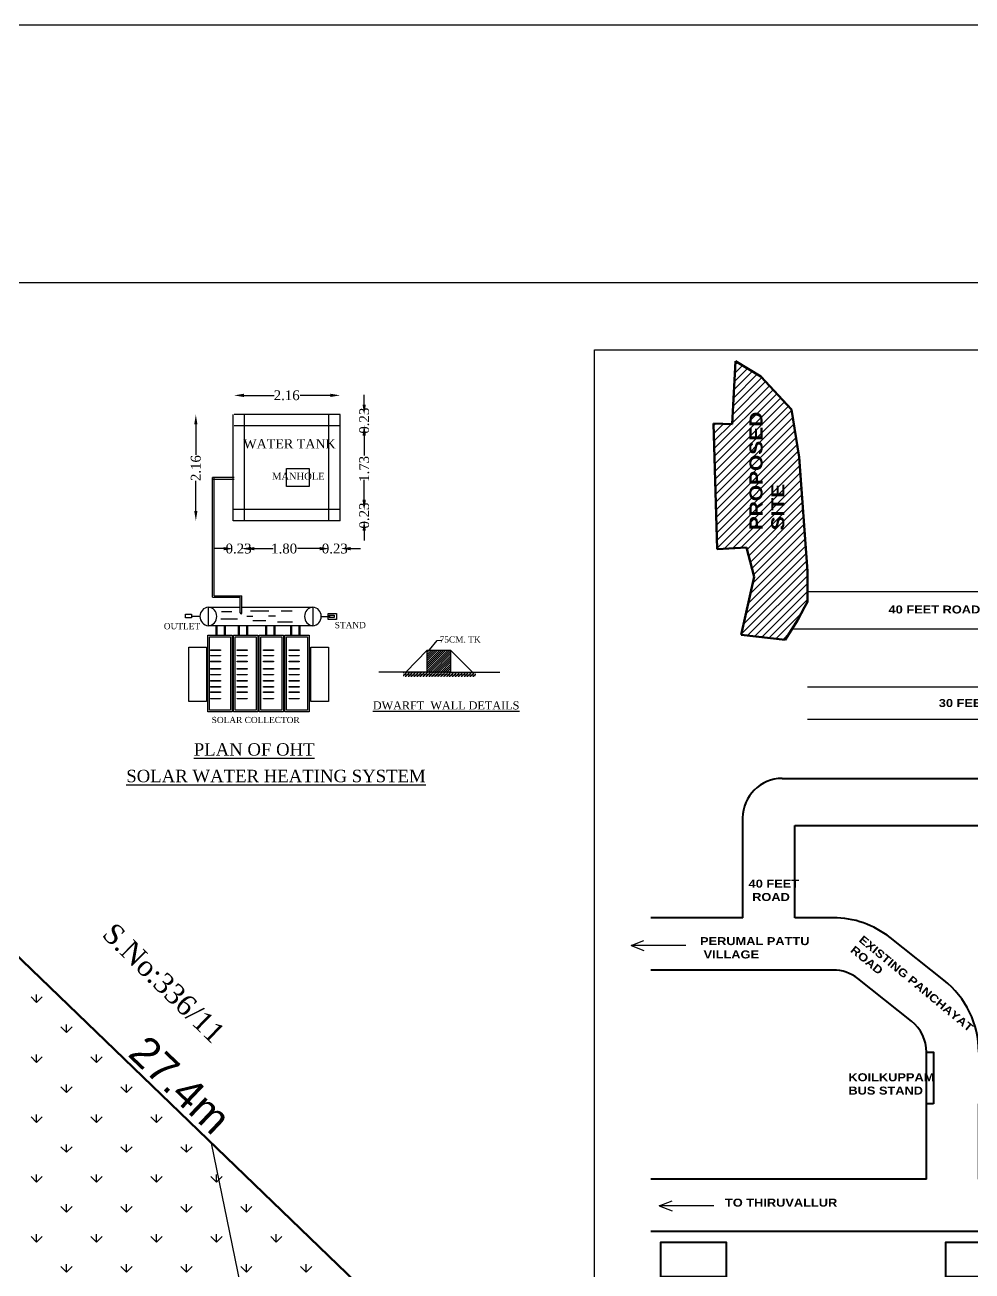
# Model space of a CAD drawing. Header units: metres. Extents: x 98347 to 98865, y -7394 to -7177.
# Drawn here: x 98403.7 to 98448.4, y -7235.4 to -7176.6 of the extents above; entities that cross this region are included whole.
import ezdxf
from ezdxf.enums import TextEntityAlignment as Align

# ---------------------------------------------------------------- set-up
doc = ezdxf.new("R2010")
doc.units = ezdxf.units.M
doc.header["$LTSCALE"] = 0.5
doc.header["$MEASUREMENT"] = 0
doc.linetypes.add('HIDDEN2', pattern=[4.7625, 3.175, -1.5875])
doc.layers.get('0').update_dxf_attribs({"color": 30, "lineweight": 40})
for name, color, linetype in [('BLK_1_LVL_0_REAR_SETBACK', 11, 'Continuous'), ('CULVERT', 231, 'Continuous'), ('E', 7, 'Continuous'), ('HATCH', 18, 'Continuous'), ('OSR_PLAN', 7, 'Continuous'), ('PLOT_BOUNDARY', 70, 'Continuous'), ('T', 6, 'Continuous'), ('WAL', 3, 'Continuous')]:
    doc.layers.add(name, color=color, linetype=linetype)
for name, color, linetype, lineweight in [('BOR', 6, 'Continuous', 53), ('DIM', 5, 'Continuous', 25), ('LOCATION_PLAN', 7, 'Continuous', 0), ('Subdivision', 140, 'HIDDEN2', 40), ('TEXT', 11, 'Continuous', 30), ('WALL', 7, 'Continuous', 40)]:
    doc.layers.add(name, color=color, linetype=linetype, lineweight=lineweight)
doc.styles.add('DIM', font='times.ttf')
doc.styles.get("Standard").update_dxf_attribs({"font": 'times.ttf'})
doc.styles.add('style2', font='arial.ttf')
doc.styles.add('STYLE4', font='', dxfattribs={"height": 5})
doc.styles.get('STYLE4').set_extended_font_data('Arial Black')

# ---------------------------------------------------------------- blocks, each defined once
blk = doc.blocks.new('A$C4AA61B9A')
at = {"layer": 'CULVERT'}
h = blk.add_hatch(dxfattribs=at)
h.set_pattern_fill('ANSI31', color=9, scale=3, style=0)
h.set_pattern_definition([(45, (-2066.1662, -666.85124), (-0.26516504, 0.26516504), [])])
h.paths.add_polyline_path([(13.802, 58.489), (13.282, 61.719), (11.219, 63.931), (9.51, 64.967), (9.276, 60.724), (8.034, 60.767), (8.278, 52.29), (10.255, 52.395), (10.779, 50.436), (9.894, 46.514), (12.859, 46.173), (13.72, 47.52), (14.172, 48.374), (14.362, 48.734), (14.362, 50.803)])
h.paths.add_polyline_path([(10.232, 53.35), (10.232, 60.606), (13.067, 60.606), (13.067, 53.35)], flags=24)
at = {"layer": 'CULVERT', "color": 9}
for p, q in [((27.789, 49.443), (27.789, 52.309)), ((29.959, 49.443), (29.959, 52.309)), ((14.362, 49.443), (27.789, 49.443)), ((29.959, 49.443), (39.748, 49.443)), ((13.34, 46.926), (27.789, 46.926)), ((27.789, 43.006), (27.789, 46.926)), ((29.959, 43.006), (29.959, 46.926)), ((29.959, 46.926), (39.748, 46.926)), ((14.362, 43.006), (27.789, 43.006)), ((29.959, 43.006), (39.748, 43.006)), ((14.362, 40.836), (27.789, 40.836)), ((27.789, 36.837), (27.789, 40.836)), ((29.959, 36.837), (29.959, 40.836)), ((29.959, 40.836), (39.748, 40.836))]:
    blk.add_line(p, q, dxfattribs=at)
at = {"layer": 'DIM'}
blk.add_lwpolyline([(0, 65.734), (42.372, 65.734), (42.372, 0), (0, 0)], close=True, dxfattribs=at)
at = {"layer": 'E', "color": 3}
for p, q in [((2.472, 25.58), (3.332, 25.913)), ((6.153, 25.58), (2.472, 25.58)), ((2.472, 25.58), (3.332, 25.246)), ((4.374, 8.031), (5.235, 8.365)), ((8.056, 8.031), (4.374, 8.031)), ((4.374, 8.031), (5.235, 7.698)), ((37.24, 8.031), (40.922, 8.031)), ((40.922, 8.031), (40.061, 8.365)), ((40.922, 8.031), (40.061, 7.698))]:
    blk.add_line(p, q, dxfattribs=at)
blk.add_lwpolyline([(32.397, 13.58), (32.397, 16.214), (31.512, 16.214), (33.297, 16.527), (32.397, 16.589), (32.397, 19.28)], dxfattribs=at)
at = {"layer": 'HATCH', "color": 6, "lineweight": 80}
for p, q in [((9.276, 60.724), (9.51, 64.967)), ((9.51, 64.967), (9.51, 64.967)), ((11.219, 63.931), (9.51, 64.967)), ((11.219, 63.931), (13.282, 61.719)), ((13.282, 61.719), (13.802, 58.489)), ((8.278, 52.29), (8.034, 60.767)), ((8.034, 60.767), (9.276, 60.724)), ((13.802, 58.489), (14.362, 50.803)), ((10.255, 52.395), (8.278, 52.29)), ((10.779, 50.436), (10.255, 52.395)), ((9.894, 46.514), (10.779, 50.436)), ((14.362, 50.803), (14.362, 50.771)), ((14.362, 50.771), (14.362, 48.734)), ((14.362, 48.734), (14.172, 48.374)), ((14.172, 48.374), (13.72, 47.52)), ((13.72, 47.52), (12.859, 46.173)), ((13.72, 47.52), (13.72, 47.52)), ((12.859, 46.173), (9.894, 46.514))]:
    blk.add_line(p, q, dxfattribs=at)
at = {"layer": 'WALL'}
for p, q in [((12.659, 36.837), (27.789, 36.837)), ((29.959, 36.837), (39.748, 36.837)), ((9.995, 27.446), (9.995, 34.172)), ((13.519, 27.446), (13.519, 33.665)), ((13.519, 33.665), (39.748, 33.665)), ((9.995, 27.446), (3.801, 27.446)), ((16.099, 27.446), (13.519, 27.446)), ((23.568, 23.238), (19.941, 26.11)), ((16.099, 23.922), (3.801, 23.922)), ((21.38, 20.475), (17.753, 23.346)), ((22.391, 9.828), (22.391, 18.386)), ((25.915, 18.386), (32.397, 18.386)), ((25.915, 9.828), (25.915, 14.895)), ((25.915, 14.895), (32.397, 14.895)), ((22.391, 9.828), (3.801, 9.828)), ((41.558, 9.828), (25.915, 9.828)), ((41.558, 6.303), (3.801, 6.303))]:
    blk.add_line(p, q, dxfattribs=at)
for points in [[(22.859, 14.895), (22.391, 14.895), (22.391, 18.386), (22.859, 18.386)], [(29.405, 10.297), (29.405, 9.828), (25.915, 9.828), (25.915, 10.297)], [(8.874, 3.242), (4.483, 3.242), (4.483, 5.59), (8.874, 5.59)], [(28.081, 3.242), (23.69, 3.242), (23.69, 5.59), (28.081, 5.59)]]:
    blk.add_lwpolyline(points, close=True, dxfattribs=at)
for centre, radius, start, end in [((12.659, 34.172), 2.665, 90, 180), ((16.099, 21.257), 6.189, 51.63081, 90), ((16.099, 21.257), 2.665, 51.63081, 90), ((19.726, 18.386), 6.189, 0, 51.63081), ((19.726, 18.386), 2.665, 0, 51.63081)]:
    blk.add_arc(centre, radius, start, end, dxfattribs=at)
at = {"layer": 'T', "color": 7, "style": 'STYLE4'}
blk.add_text('30 FEET ROAD', height=0.53955, rotation=90, dxfattribs=at).set_placement((29.306, 43.573))
for s, height, p in [('40 FEET ROAD', 0.53955, (19.832, 47.958)), ('30 FEET ROAD', 0.53955, (23.222, 41.653)), ('40 FEET ROAD', 0.53955, (26.313, 35.069)), ('TO THIRUVALLUR', 0.53955, (8.801, 7.973)), ('TO CHENNAI', 0.5395, (31.768, 7.745))]:
    blk.add_text(s, height=height, dxfattribs=at).set_placement(p)
at = {"layer": 'T', "color": 7, "attachment_point": 1, "style": 'STYLE4'}
for s, insert, char_height, width, rotation in [('PROPOSED\\PSITE', (10.452, 53.57), 0.8811, 10.10475, 90), ('EXISTING PANCHAYAT ROAD', (18.128, 26.298), 0.53955, 9.72418, 320.52674)]:
    blk.add_mtext(s, dxfattribs=dict(at, insert=insert, char_height=char_height, width=width, rotation=rotation))
for s, insert, char_height, width in [('40 FEET\\P ROAD', (10.396, 30.016), 0.5395, 5.38806), ('PERUMAL PATTU\\P VILLAGE', (7.119, 26.143), 0.53955, 9.72418), ('KOILKUPPAM\\PBUS STAND', (17.124, 16.966), 0.5395, 5.38806), ('KOILKUPPAM\\PBUS STAND', (26.678, 12.783), 0.5395, 5.38806), ('SPARTEK COMPANY', (5.182, 2.879), 0.53955, 5.38806), ('INDO-JAPAN\\PLIGHTING LTD.', (22.833, 2.989), 0.53955, 5.38806)]:
    blk.add_mtext(s, dxfattribs=dict(at, insert=insert, char_height=char_height, width=width))
at = {"layer": 'TEXT', "style": 'DIM'}
for s, height, p in [('%%UKEY PLAN', 0.96, (34.261, 2.314)), ('(SCALE 1:10000)', 0.6144, (34.432, 1.115))]:
    blk.add_text(s, height=height, dxfattribs=at).set_placement(p)
blk = doc.blocks.new('A$C72AE6952')
at = {"color": 1, "ltscale": 30}
for p, q in [((4.591, 14.627), (5.718, 14.627)), ((7.807, 14.627), (6.681, 14.627)), ((9.067, 14.277), (9.067, 14.642)), ((2.806, 13.546), (2.806, 12.419)), ((9.067, 13.151), (9.067, 12.389)), ((9.067, 13.125), (9.067, 12.76)), ((2.806, 10.329), (2.806, 11.456)), ((9.067, 10.724), (9.067, 11.485)), ((9.067, 10.75), (9.067, 11.115)), ((9.067, 9.598), (9.067, 9.233)), ((3.835, 8.929), (3.469, 8.929)), ((4.854, 8.929), (5.682, 8.929)), ((4.986, 8.929), (5.351, 8.929)), ((7.413, 8.929), (6.585, 8.929)), ((7.413, 8.929), (7.047, 8.929)), ((8.564, 8.929), (8.929, 8.929))]:
    blk.add_line(p, q, dxfattribs=at)
at = {"ltscale": 100}
for p, q in [((4.2, 9.964), (4.2, 13.911)), ((8.173, 13.911), (4.226, 13.911)), ((4.62, 9.964), (4.62, 13.911)), ((7.753, 9.964), (7.753, 13.911)), ((8.173, 9.964), (8.173, 13.911)), ((8.173, 13.491), (4.226, 13.491)), ((8.173, 10.384), (4.2, 10.384)), ((8.173, 9.964), (4.2, 9.964)), ((2.416, 6.488), (2.641, 6.488)), ((2.416, 6.351), (2.416, 6.488)), ((2.641, 6.488), (2.641, 6.351)), ((3.272, 6.062), (3.272, 6.758)), ((3.272, 6.758), (4.456, 6.758)), ((4.522, 6.758), (7.161, 6.758)), ((7.161, 6.758), (7.161, 6.062)), ((7.728, 6.521), (8.037, 6.521)), ((7.728, 6.294), (7.728, 6.521)), ((8.037, 6.521), (8.037, 6.294)), ((2.641, 6.351), (2.416, 6.351)), ((2.96, 6.41), (2.642, 6.41)), ((7.161, 6.062), (3.272, 6.062)), ((7.473, 6.41), (7.799, 6.41)), ((8.037, 6.294), (7.728, 6.294)), ((7.762, 6.456), (7.953, 6.456)), ((7.762, 6.364), (7.762, 6.456)), ((7.953, 6.364), (7.762, 6.364)), ((7.953, 6.456), (7.953, 6.364)), ((2.546, 5.264), (3.2, 5.264)), ((2.546, 3.247), (2.546, 5.264)), ((3.2, 5.264), (3.2, 3.247)), ((7.082, 5.264), (7.736, 5.264)), ((7.082, 3.247), (7.082, 5.264)), ((7.736, 5.264), (7.736, 3.247)), ((11.412, 5.153), (10.61, 4.337)), ((11.412, 5.153), (12.279, 5.153)), ((11.412, 4.337), (11.412, 5.153)), ((12.279, 5.153), (13.096, 4.337)), ((12.279, 5.153), (12.279, 4.337)), ((11.412, 4.337), (9.612, 4.337)), ((12.279, 4.337), (11.412, 4.337)), ((12.279, 4.337), (14.106, 4.337)), ((3.2, 3.247), (2.546, 3.247)), ((7.736, 3.247), (7.082, 3.247))]:
    blk.add_line(p, q, dxfattribs=at)
at = {"color": 4, "ltscale": 30}
for p, q in [((6.179, 11.913), (7.026, 11.913)), ((6.179, 11.235), (6.179, 11.913)), ((7.026, 11.913), (7.026, 11.235)), ((7.026, 11.235), (6.179, 11.235))]:
    blk.add_line(p, q, dxfattribs=at)
at = {"color": 5, "linetype": 'Continuous', "ltscale": 30}
for p, q in [((4.226, 11.574), (3.42, 11.574)), ((3.42, 7.123), (3.42, 11.574)), ((4.226, 11.504), (3.42, 11.504)), ((3.488, 7.177), (3.488, 11.574)), ((3.42, 7.123), (4.456, 7.123)), ((3.488, 7.177), (4.522, 7.177)), ((4.456, 6.545), (4.456, 7.123)), ((4.522, 6.545), (4.522, 7.177)), ((3.762, 6.598), (4.148, 6.598)), ((4.519, 6.531), (4.456, 6.545)), ((4.836, 6.622), (5.524, 6.622)), ((5.978, 6.618), (6.39, 6.618)), ((3.561, 5.711), (3.561, 6.062)), ((3.598, 5.711), (3.598, 6.062)), ((3.738, 6.321), (4.353, 6.321)), ((3.869, 5.711), (3.869, 6.062)), ((3.906, 5.711), (3.906, 6.062)), ((4.397, 5.711), (4.397, 6.062)), ((4.434, 5.711), (4.434, 6.062)), ((4.703, 6.417), (4.92, 6.417)), ((4.705, 5.711), (4.705, 6.062)), ((4.742, 5.711), (4.742, 6.062)), ((4.923, 6.259), (5.404, 6.259)), ((5.409, 5.711), (5.409, 6.062)), ((5.446, 5.711), (5.446, 6.062)), ((5.504, 6.435), (5.771, 6.435)), ((5.717, 5.711), (5.717, 6.062)), ((5.754, 5.711), (5.754, 6.062)), ((5.848, 6.207), (6.398, 6.207)), ((6.341, 5.711), (6.341, 6.062)), ((6.378, 5.711), (6.378, 6.062)), ((6.649, 5.711), (6.649, 6.062)), ((6.686, 5.711), (6.686, 6.062)), ((3.355, 5.164), (3.723, 5.164)), ((3.355, 5.147), (3.355, 5.164)), ((3.723, 5.147), (3.355, 5.147)), ((3.723, 5.164), (3.723, 5.147)), ((4.349, 5.164), (4.718, 5.164)), ((4.349, 5.147), (4.349, 5.164)), ((4.718, 5.147), (4.349, 5.147)), ((4.718, 5.164), (4.718, 5.147)), ((5.321, 5.164), (5.69, 5.164)), ((5.321, 5.147), (5.321, 5.164)), ((5.69, 5.147), (5.321, 5.147)), ((5.69, 5.164), (5.69, 5.147)), ((6.276, 5.164), (6.645, 5.164)), ((6.276, 5.147), (6.276, 5.164)), ((6.645, 5.147), (6.276, 5.147)), ((6.645, 5.164), (6.645, 5.147)), ((11.412, 5.077), (11.489, 5.153)), ((11.412, 4.999), (11.566, 5.153)), ((11.412, 4.922), (11.644, 5.153)), ((11.412, 4.844), (11.721, 5.153)), ((11.412, 4.767), (11.799, 5.153)), ((11.412, 4.689), (11.876, 5.153)), ((11.412, 4.612), (11.954, 5.153)), ((11.412, 4.534), (12.031, 5.153)), ((11.412, 4.457), (12.109, 5.153)), ((11.412, 4.379), (12.186, 5.153)), ((11.447, 4.337), (12.264, 5.153)), ((3.355, 4.959), (3.723, 4.959)), ((3.355, 4.942), (3.355, 4.959)), ((3.723, 4.942), (3.355, 4.942)), ((3.355, 4.743), (3.723, 4.743)), ((3.355, 4.726), (3.355, 4.743)), ((3.723, 4.726), (3.355, 4.726)), ((3.723, 4.959), (3.723, 4.942)), ((3.723, 4.743), (3.723, 4.726)), ((4.349, 4.959), (4.718, 4.959)), ((4.349, 4.942), (4.349, 4.959)), ((4.718, 4.942), (4.349, 4.942)), ((4.349, 4.743), (4.718, 4.743)), ((4.349, 4.726), (4.349, 4.743)), ((4.718, 4.726), (4.349, 4.726)), ((4.718, 4.959), (4.718, 4.942)), ((4.718, 4.743), (4.718, 4.726)), ((5.321, 4.959), (5.69, 4.959)), ((5.321, 4.942), (5.321, 4.959)), ((5.69, 4.942), (5.321, 4.942)), ((5.321, 4.743), (5.69, 4.743)), ((5.321, 4.726), (5.321, 4.743)), ((5.69, 4.726), (5.321, 4.726)), ((5.69, 4.959), (5.69, 4.942)), ((5.69, 4.743), (5.69, 4.726)), ((6.276, 4.959), (6.645, 4.959)), ((6.276, 4.942), (6.276, 4.959)), ((6.645, 4.942), (6.276, 4.942)), ((6.276, 4.743), (6.645, 4.743)), ((6.276, 4.726), (6.276, 4.743)), ((6.645, 4.726), (6.276, 4.726)), ((6.645, 4.959), (6.645, 4.942)), ((6.645, 4.743), (6.645, 4.726)), ((11.525, 4.337), (12.279, 5.091)), ((11.602, 4.337), (12.279, 5.014)), ((11.68, 4.337), (12.279, 4.936)), ((11.757, 4.337), (12.279, 4.859)), ((11.835, 4.337), (12.279, 4.781)), ((11.912, 4.337), (12.279, 4.704)), ((3.355, 4.469), (3.723, 4.469)), ((3.355, 4.452), (3.355, 4.469)), ((3.723, 4.452), (3.355, 4.452)), ((3.355, 4.251), (3.723, 4.251)), ((3.355, 4.234), (3.355, 4.251)), ((3.723, 4.234), (3.355, 4.234)), ((3.723, 4.469), (3.723, 4.452)), ((3.723, 4.251), (3.723, 4.234)), ((4.349, 4.469), (4.718, 4.469)), ((4.349, 4.452), (4.349, 4.469)), ((4.718, 4.452), (4.349, 4.452)), ((4.349, 4.251), (4.718, 4.251)), ((4.349, 4.234), (4.349, 4.251)), ((4.718, 4.234), (4.349, 4.234)), ((4.718, 4.469), (4.718, 4.452)), ((4.718, 4.251), (4.718, 4.234)), ((5.321, 4.469), (5.69, 4.469)), ((5.321, 4.452), (5.321, 4.469)), ((5.69, 4.452), (5.321, 4.452)), ((5.321, 4.251), (5.69, 4.251)), ((5.321, 4.234), (5.321, 4.251)), ((5.69, 4.234), (5.321, 4.234)), ((5.69, 4.469), (5.69, 4.452)), ((5.69, 4.251), (5.69, 4.234)), ((6.276, 4.469), (6.645, 4.469)), ((6.276, 4.452), (6.276, 4.469)), ((6.645, 4.452), (6.276, 4.452)), ((6.276, 4.251), (6.645, 4.251)), ((6.276, 4.234), (6.276, 4.251)), ((6.645, 4.234), (6.276, 4.234)), ((6.645, 4.469), (6.645, 4.452)), ((6.645, 4.251), (6.645, 4.234)), ((10.512, 4.321), (10.558, 4.321)), ((10.512, 4.211), (10.558, 4.211)), ((10.558, 4.321), (10.558, 4.337)), ((10.558, 4.266), (10.613, 4.266)), ((10.558, 4.211), (10.558, 4.266)), ((10.613, 4.321), (10.668, 4.321)), ((10.613, 4.266), (10.613, 4.321)), ((10.613, 4.211), (10.668, 4.211)), ((10.613, 4.164), (10.613, 4.211)), ((10.668, 4.321), (10.668, 4.337)), ((10.668, 4.266), (10.723, 4.266)), ((10.668, 4.211), (10.668, 4.266)), ((10.723, 4.321), (10.777, 4.321)), ((10.723, 4.266), (10.723, 4.321)), ((10.723, 4.211), (10.777, 4.211)), ((10.723, 4.164), (10.723, 4.211)), ((10.777, 4.321), (10.777, 4.337)), ((10.777, 4.266), (10.832, 4.266)), ((10.777, 4.211), (10.777, 4.266)), ((10.832, 4.321), (10.887, 4.321)), ((10.832, 4.266), (10.832, 4.321)), ((10.832, 4.211), (10.887, 4.211)), ((10.832, 4.164), (10.832, 4.211)), ((10.887, 4.321), (10.887, 4.337)), ((10.887, 4.266), (10.942, 4.266)), ((10.887, 4.211), (10.887, 4.266)), ((10.942, 4.321), (10.997, 4.321)), ((10.942, 4.266), (10.942, 4.321)), ((10.942, 4.211), (10.997, 4.211)), ((10.942, 4.164), (10.942, 4.211)), ((10.997, 4.321), (10.997, 4.337)), ((10.997, 4.266), (11.052, 4.266)), ((10.997, 4.211), (10.997, 4.266)), ((11.052, 4.321), (11.106, 4.321)), ((11.052, 4.266), (11.052, 4.321)), ((11.052, 4.211), (11.106, 4.211)), ((11.052, 4.164), (11.052, 4.211)), ((11.106, 4.321), (11.106, 4.337)), ((11.106, 4.266), (11.161, 4.266)), ((11.106, 4.211), (11.106, 4.266)), ((11.161, 4.321), (11.216, 4.321)), ((11.161, 4.266), (11.161, 4.321)), ((11.161, 4.211), (11.216, 4.211)), ((11.161, 4.164), (11.161, 4.211)), ((11.216, 4.321), (11.216, 4.337)), ((11.216, 4.266), (11.271, 4.266)), ((11.216, 4.211), (11.216, 4.266)), ((11.271, 4.321), (11.326, 4.321)), ((11.271, 4.266), (11.271, 4.321)), ((11.271, 4.211), (11.326, 4.211)), ((11.271, 4.164), (11.271, 4.211)), ((11.326, 4.321), (11.326, 4.337)), ((11.326, 4.266), (11.38, 4.266)), ((11.326, 4.211), (11.326, 4.266)), ((11.38, 4.321), (11.435, 4.321)), ((11.38, 4.266), (11.38, 4.321)), ((11.38, 4.211), (11.435, 4.211)), ((11.38, 4.164), (11.38, 4.211)), ((11.435, 4.321), (11.435, 4.337)), ((11.435, 4.266), (11.49, 4.266)), ((11.435, 4.211), (11.435, 4.266)), ((11.49, 4.321), (11.545, 4.321)), ((11.49, 4.266), (11.49, 4.321)), ((11.49, 4.211), (11.545, 4.211)), ((11.49, 4.164), (11.49, 4.211)), ((11.545, 4.321), (11.545, 4.337)), ((11.545, 4.266), (11.6, 4.266)), ((11.545, 4.211), (11.545, 4.266)), ((11.6, 4.321), (11.655, 4.321)), ((11.6, 4.266), (11.6, 4.321)), ((11.6, 4.211), (11.655, 4.211)), ((11.6, 4.164), (11.6, 4.211)), ((11.655, 4.321), (11.655, 4.337)), ((11.655, 4.266), (11.709, 4.266)), ((11.655, 4.211), (11.655, 4.266)), ((11.709, 4.321), (11.764, 4.321)), ((11.709, 4.266), (11.709, 4.321)), ((11.709, 4.211), (11.764, 4.211)), ((11.709, 4.164), (11.709, 4.211)), ((11.764, 4.321), (11.764, 4.337)), ((11.764, 4.266), (11.819, 4.266)), ((11.764, 4.211), (11.764, 4.266)), ((11.819, 4.321), (11.874, 4.321)), ((11.819, 4.266), (11.819, 4.321)), ((11.819, 4.211), (11.874, 4.211)), ((11.819, 4.164), (11.819, 4.211)), ((11.874, 4.321), (11.874, 4.337)), ((11.874, 4.266), (11.929, 4.266)), ((11.874, 4.211), (11.874, 4.266)), ((11.929, 4.321), (11.984, 4.321)), ((11.929, 4.266), (11.929, 4.321)), ((11.929, 4.211), (11.984, 4.211)), ((11.929, 4.164), (11.929, 4.211)), ((11.984, 4.321), (11.984, 4.337)), ((11.984, 4.266), (12.038, 4.266)), ((11.984, 4.211), (11.984, 4.266)), ((11.99, 4.337), (12.279, 4.626)), ((12.038, 4.321), (12.093, 4.321)), ((12.038, 4.266), (12.038, 4.321)), ((12.038, 4.211), (12.093, 4.211)), ((12.038, 4.164), (12.038, 4.211)), ((12.067, 4.337), (12.279, 4.548)), ((12.093, 4.321), (12.093, 4.337)), ((12.093, 4.266), (12.148, 4.266)), ((12.093, 4.211), (12.093, 4.266)), ((12.145, 4.337), (12.279, 4.471)), ((12.148, 4.321), (12.203, 4.321)), ((12.148, 4.266), (12.148, 4.321)), ((12.148, 4.211), (12.203, 4.211)), ((12.148, 4.164), (12.148, 4.211)), ((12.203, 4.321), (12.203, 4.337)), ((12.203, 4.266), (12.258, 4.266)), ((12.203, 4.211), (12.203, 4.266)), ((12.222, 4.337), (12.279, 4.393)), ((12.258, 4.321), (12.312, 4.321)), ((12.258, 4.266), (12.258, 4.321)), ((12.258, 4.211), (12.312, 4.211)), ((12.258, 4.164), (12.258, 4.211)), ((12.312, 4.321), (12.312, 4.337)), ((12.312, 4.266), (12.367, 4.266)), ((12.312, 4.211), (12.312, 4.266)), ((12.367, 4.321), (12.422, 4.321)), ((12.367, 4.266), (12.367, 4.321)), ((12.367, 4.211), (12.422, 4.211)), ((12.367, 4.164), (12.367, 4.211)), ((12.422, 4.321), (12.422, 4.337)), ((12.422, 4.266), (12.477, 4.266)), ((12.422, 4.211), (12.422, 4.266)), ((12.477, 4.321), (12.532, 4.321)), ((12.477, 4.266), (12.477, 4.321)), ((12.477, 4.211), (12.532, 4.211)), ((12.477, 4.164), (12.477, 4.211)), ((12.532, 4.321), (12.532, 4.337)), ((12.532, 4.266), (12.587, 4.266)), ((12.532, 4.211), (12.532, 4.266)), ((12.587, 4.321), (12.641, 4.321)), ((12.587, 4.266), (12.587, 4.321)), ((12.587, 4.211), (12.641, 4.211)), ((12.587, 4.164), (12.587, 4.211)), ((12.641, 4.321), (12.641, 4.337)), ((12.641, 4.266), (12.696, 4.266)), ((12.641, 4.211), (12.641, 4.266)), ((12.696, 4.321), (12.751, 4.321)), ((12.696, 4.266), (12.696, 4.321)), ((12.696, 4.211), (12.751, 4.211)), ((12.696, 4.164), (12.696, 4.211)), ((12.751, 4.321), (12.751, 4.337)), ((12.751, 4.266), (12.806, 4.266)), ((12.751, 4.211), (12.751, 4.266)), ((12.806, 4.321), (12.861, 4.321)), ((12.806, 4.266), (12.806, 4.321)), ((12.806, 4.211), (12.861, 4.211)), ((12.806, 4.164), (12.806, 4.211)), ((12.861, 4.321), (12.861, 4.337)), ((12.861, 4.266), (12.915, 4.266)), ((12.861, 4.211), (12.861, 4.266)), ((12.915, 4.321), (12.97, 4.321)), ((12.915, 4.266), (12.915, 4.321)), ((12.915, 4.211), (12.97, 4.211)), ((12.915, 4.164), (12.915, 4.211)), ((12.97, 4.321), (12.97, 4.337)), ((12.97, 4.266), (13.025, 4.266)), ((12.97, 4.211), (12.97, 4.266)), ((13.025, 4.321), (13.08, 4.321)), ((13.025, 4.266), (13.025, 4.321)), ((13.025, 4.211), (13.08, 4.211)), ((13.025, 4.164), (13.025, 4.211)), ((13.08, 4.321), (13.08, 4.337)), ((13.08, 4.266), (13.135, 4.266)), ((13.08, 4.211), (13.08, 4.266)), ((13.135, 4.321), (13.19, 4.321)), ((13.135, 4.266), (13.135, 4.321)), ((13.135, 4.211), (13.19, 4.211)), ((13.135, 4.164), (13.135, 4.211)), ((13.19, 4.321), (13.19, 4.337)), ((13.19, 4.266), (13.217, 4.266)), ((13.19, 4.211), (13.19, 4.266)), ((3.355, 4.024), (3.723, 4.024)), ((3.355, 4.007), (3.355, 4.024)), ((3.723, 4.007), (3.355, 4.007)), ((3.355, 3.799), (3.723, 3.799)), ((3.355, 3.782), (3.355, 3.799)), ((3.723, 3.782), (3.355, 3.782)), ((3.723, 4.024), (3.723, 4.007)), ((3.723, 3.799), (3.723, 3.782)), ((4.349, 4.024), (4.718, 4.024)), ((4.349, 4.007), (4.349, 4.024)), ((4.718, 4.007), (4.349, 4.007)), ((4.349, 3.799), (4.718, 3.799)), ((4.349, 3.782), (4.349, 3.799)), ((4.718, 3.782), (4.349, 3.782)), ((4.718, 4.024), (4.718, 4.007)), ((4.718, 3.799), (4.718, 3.782)), ((5.321, 4.024), (5.69, 4.024)), ((5.321, 4.007), (5.321, 4.024)), ((5.69, 4.007), (5.321, 4.007)), ((5.321, 3.799), (5.69, 3.799)), ((5.321, 3.782), (5.321, 3.799)), ((5.69, 3.782), (5.321, 3.782)), ((5.69, 4.024), (5.69, 4.007)), ((5.69, 3.799), (5.69, 3.782)), ((6.276, 4.024), (6.645, 4.024)), ((6.276, 4.007), (6.276, 4.024)), ((6.645, 4.007), (6.276, 4.007)), ((6.276, 3.799), (6.645, 3.799)), ((6.276, 3.782), (6.276, 3.799)), ((6.645, 3.782), (6.276, 3.782)), ((6.645, 4.024), (6.645, 4.007)), ((6.645, 3.799), (6.645, 3.782)), ((3.355, 3.604), (3.723, 3.604)), ((3.355, 3.587), (3.355, 3.604)), ((3.723, 3.587), (3.355, 3.587)), ((3.355, 3.364), (3.723, 3.364)), ((3.355, 3.347), (3.355, 3.364)), ((3.723, 3.347), (3.355, 3.347)), ((3.723, 3.604), (3.723, 3.587)), ((3.723, 3.364), (3.723, 3.347)), ((4.349, 3.604), (4.718, 3.604)), ((4.349, 3.587), (4.349, 3.604)), ((4.718, 3.587), (4.349, 3.587)), ((4.349, 3.364), (4.718, 3.364)), ((4.349, 3.347), (4.349, 3.364)), ((4.718, 3.347), (4.349, 3.347)), ((4.718, 3.604), (4.718, 3.587)), ((4.718, 3.364), (4.718, 3.347)), ((5.321, 3.604), (5.69, 3.604)), ((5.321, 3.587), (5.321, 3.604)), ((5.69, 3.587), (5.321, 3.587)), ((5.321, 3.364), (5.69, 3.364)), ((5.321, 3.347), (5.321, 3.364)), ((5.69, 3.347), (5.321, 3.347)), ((5.69, 3.604), (5.69, 3.587)), ((5.69, 3.364), (5.69, 3.347)), ((6.276, 3.604), (6.645, 3.604)), ((6.276, 3.587), (6.276, 3.604)), ((6.645, 3.587), (6.276, 3.587)), ((6.276, 3.364), (6.645, 3.364)), ((6.276, 3.347), (6.276, 3.364)), ((6.645, 3.347), (6.276, 3.347)), ((6.645, 3.604), (6.645, 3.587)), ((6.645, 3.364), (6.645, 3.347))]:
    blk.add_line(p, q, dxfattribs=at)
at = {"color": 1, "linetype": 'Continuous', "ltscale": 30}
for p, q in [((3.252, 5.711), (4.155, 5.711)), ((3.252, 2.861), (3.252, 5.711)), ((3.311, 5.652), (4.097, 5.652)), ((3.311, 2.919), (3.311, 5.652)), ((4.097, 5.652), (4.097, 2.919)), ((4.155, 5.711), (4.155, 2.861)), ((4.208, 5.711), (5.11, 5.711)), ((4.208, 2.861), (4.208, 5.711)), ((4.266, 5.652), (5.052, 5.652)), ((4.266, 2.919), (4.266, 5.652)), ((5.052, 5.652), (5.052, 2.919)), ((5.11, 5.711), (5.11, 2.861)), ((5.163, 5.711), (6.065, 5.711)), ((5.163, 2.861), (5.163, 5.711)), ((5.221, 5.652), (6.007, 5.652)), ((5.221, 2.919), (5.221, 5.652)), ((6.007, 5.652), (6.007, 2.919)), ((6.065, 5.711), (6.065, 2.861)), ((6.118, 5.711), (7.021, 5.711)), ((6.118, 2.861), (6.118, 5.711)), ((6.177, 5.652), (6.962, 5.652)), ((6.177, 2.919), (6.177, 5.652)), ((6.962, 5.652), (6.962, 2.919)), ((7.021, 5.711), (7.021, 2.861)), ((4.155, 2.861), (3.252, 2.861)), ((4.097, 2.919), (3.311, 2.919)), ((5.11, 2.861), (4.208, 2.861)), ((5.052, 2.919), (4.266, 2.919)), ((6.065, 2.861), (5.163, 2.861)), ((6.007, 2.919), (5.221, 2.919)), ((7.021, 2.861), (6.118, 2.861)), ((6.962, 2.919), (6.177, 2.919))]:
    blk.add_line(p, q, dxfattribs=at)
at = {"ltscale": 100}
blk.add_lwpolyline([(11.497, 5.164), (11.775, 5.52), (11.955, 5.525)], dxfattribs=at)
for centre, start, end in [((3.31, 6.41), 96.2614, 263.7386), ((7.122, 6.41), 276.2614, 83.7386)]:
    blk.add_arc(centre, 0.35, start, end, dxfattribs=at)
at = {"color": 1, "linetype": 'Continuous', "ltscale": 30}
for centre, start, end in [((3.234, 6.41), 276.2614, 83.7386), ((7.199, 6.41), 96.2614, 263.7386)]:
    blk.add_arc(centre, 0.35, start, end, dxfattribs=at)
at = {"color": 5, "linetype": 'Continuous', "ltscale": 30}
blk.add_arc((4.489, 6.545), 0.033, 180, 0, dxfattribs=at)
at = {"color": 1, "ltscale": 30}
for points in [[(4.591, 14.688), (4.591, 14.566), (4.226, 14.627)], [(7.807, 14.688), (7.807, 14.566), (8.173, 14.627)], [(2.745, 13.546), (2.866, 13.546), (2.806, 13.911)], [(9.007, 14.277), (9.128, 14.277), (9.067, 13.911)], [(9.007, 13.151), (9.128, 13.151), (9.067, 13.516)], [(9.007, 13.125), (9.128, 13.125), (9.067, 13.491)], [(9.007, 10.75), (9.128, 10.75), (9.067, 10.384)], [(9.007, 10.724), (9.128, 10.724), (9.067, 10.359)], [(2.745, 10.329), (2.866, 10.329), (2.806, 9.964)], [(9.007, 9.598), (9.128, 9.598), (9.067, 9.964)], [(3.835, 8.99), (3.835, 8.868), (4.2, 8.929)], [(4.854, 8.99), (4.854, 8.868), (4.489, 8.929)], [(4.986, 8.99), (4.986, 8.868), (4.62, 8.929)], [(7.413, 8.99), (7.413, 8.868), (7.778, 8.929)], [(7.413, 8.99), (7.413, 8.868), (7.778, 8.929)], [(8.564, 8.99), (8.564, 8.868), (8.198, 8.929)]]:
    blk.add_solid(points, dxfattribs=at)
at = {"ltscale": 100}
blk.add_solid([(11.499, 5.163), (11.489, 5.153), (11.495, 5.166)], dxfattribs=at)
at = {"color": 5}
for s, p in [('2.16', (5.702, 14.449)), ('0.23', (3.912, 8.751)), ('1.80', (5.607, 8.751)), ('0.23', (7.49, 8.751))]:
    blk.add_text(s, height=0.3655, dxfattribs=at).set_placement(p)
for s, p in [('0.23', (9.246, 13.202)), ('2.16', (2.984, 11.44)), ('1.73', (9.246, 11.41)), ('0.23', (9.246, 9.676))]:
    blk.add_text(s, height=0.3655, rotation=90, dxfattribs=at).set_placement(p)
at = {"color": 3, "linetype": 'Continuous', "ltscale": 30}
blk.add_text('WATER TANK', height=0.3452, dxfattribs=at).set_placement((6.291, 12.823), align=Align.MIDDLE)
at = {"color": 4, "ltscale": 30}
for s, height, p in [('MANHOLE', 0.2589, (6.619, 11.62)), ('OUTLET', 0.2301, (2.29, 6.047)), ('STAND', 0.2301, (8.551, 6.086)), ('75CM. TK', 0.2301, (12.635, 5.552)), ('SOLAR COLLECTOR', 0.23011, (5.031, 2.56))]:
    blk.add_text(s, height=height, dxfattribs=at).set_placement(p, align=Align.MIDDLE)
at = {"color": 2}
for s, height, p in [('%%UDWARFT  WALL DETAILS', 0.30007, (9.389, 2.952)), ('%%UPLAN OF OHT', 0.46165, (2.729, 1.234)), ('%%USOLAR WATER HEATING SYSTEM', 0.46165, (0.218, 0.247))]:
    blk.add_text(s, height=height, dxfattribs=at).set_placement(p)

msp = doc.modelspace()

# ---------------------------------------------------------------- hatches: boundary and pattern name
at = {"layer": 'WAL'}
h = msp.add_hatch(dxfattribs=at)
h.set_pattern_fill('GRASS,_O', color=256, scale=2)
h.set_pattern_definition([(90, (72668.387, 3378.208), (-1.41421356, 1.41421356), [0.375, -2.45342713]), (45, (72668.387, 3378.208), (-1.41421356, 1.41421356), [0.375, -1.625]), (135, (72668.387, 3378.208), (-1.41421356, -1.41421356), [0.375, -1.625])])
h.paths.add_polyline_path([(98400.037, -7217.367), (98388.333, -7213.926), (98384.086, -7243.902), (98419.768, -7236.38)])
h.paths.add_polyline_path([(98387.583, -7231.598), (98388.343, -7227.097), (98386.528, -7226.791), (98385.768, -7231.292)], flags=24)
h.paths.add_polyline_path([(98399.436, -7240.659), (98403.913, -7239.771), (98403.555, -7237.966), (98399.078, -7238.854)], flags=24)
h.paths.add_polyline_path([(98393.191, -7233.562), (98400.658, -7232.081), (98400.273, -7230.135), (98392.805, -7231.616)], flags=24)
h.paths.add_polyline_path([(98392.492, -7231.747), (98399.603, -7230.338), (98399.286, -7228.74), (98392.176, -7230.149)], flags=24)

# ---------------------------------------------------------------- linework, layer by layer
at = {"layer": 'BLK_1_LVL_0_REAR_SETBACK'}
msp.add_lwpolyline([(98381.937, -7254.573), (98416.224, -7247.542), (98412.498, -7229.374), (98400.037, -7217.367), (98388.333, -7213.926), (98384.086, -7243.902), (98383.564, -7247.59), (98380.506, -7247.595)], close=True, dxfattribs=at)
at = {"layer": 'BOR'}
msp.add_lwpolyline([(98438.264, -7363.117), (98412.283, -7362.12), (98414.606, -7329.603), (98407.793, -7311.974), (98387.507, -7316.571), (98373.364, -7247.606), (98383.564, -7247.59), (98388.333, -7213.926), (98400.037, -7217.367), (98419.768, -7236.38), (98431.107, -7259.777), (98442.222, -7317.962), (98446.712, -7339.667), (98442.222, -7348.648), (98438.264, -7363.117)], dxfattribs=at)
at = {"layer": 'DIM'}
for points in [[(98346.689, -7176.61), (98695.045, -7176.61), (98695.045, -7393.764), (98346.689, -7393.764)], [(98372.713, -7188.76), (98506.763, -7188.76), (98506.763, -7378.344), (98372.713, -7378.344)], [(98419.768, -7236.38), (98400.037, -7217.367), (98388.333, -7213.926), (98384.086, -7243.902)]]:
    msp.add_lwpolyline(points, close=True, dxfattribs=at)
at = {"layer": 'LOCATION_PLAN'}
msp.add_lwpolyline([(98430.58, -7237.952), (98460.24, -7237.952), (98460.24, -7191.938), (98430.58, -7191.938)], close=True, dxfattribs=at)
at = {"layer": 'OSR_PLAN', "color": 36, "lineweight": 30}
msp.add_lwpolyline([(98419.768, -7236.38), (98400.037, -7217.367), (98388.333, -7213.926), (98384.086, -7243.902)], close=True, dxfattribs=at)
at = {"layer": 'PLOT_BOUNDARY', "color": 70, "ltscale": 5}
msp.add_lwpolyline([(98431.107, -7259.777), (98419.768, -7236.38), (98400.037, -7217.367), (98388.333, -7213.926), (98383.564, -7247.59), (98373.364, -7247.606), (98387.507, -7316.571), (98407.793, -7311.974), (98414.606, -7329.603), (98412.283, -7362.12), (98438.264, -7363.117), (98442.222, -7348.648), (98446.712, -7339.667), (98442.222, -7317.962)], close=True, dxfattribs=at)

# ---------------------------------------------------------------- block references
at = {"layer": 'DIM'}
for name, p, xscale, yscale, zscale in [('A$C4AA61B9A', (98430.58, -7237.952), 0.6999999999970897, 0.6999999999970897, 0.6999999999970897), ('A$C72AE6952', (98408.2, -7212.656), 1.269310874704386, 1.269310874704386, 1.269310874704386)]:
    msp.add_blockref(name, p, dxfattribs=dict(at, xscale=xscale, yscale=yscale, zscale=zscale))

# ---------------------------------------------------------------- texts
at = {"layer": 'Subdivision', "style": 'DIM'}
msp.add_text('S.No:336/11', height=0.96096, rotation=315.63167, dxfattribs=at).set_placement((98407.28, -7219.58))
at = {"layer": 'TEXT', "style": 'style2'}
msp.add_text('27.4m', height=1.44, rotation=316.53407, dxfattribs=at).set_placement((98408.497, -7225.22))

doc.saveas('drawing.dxf')
